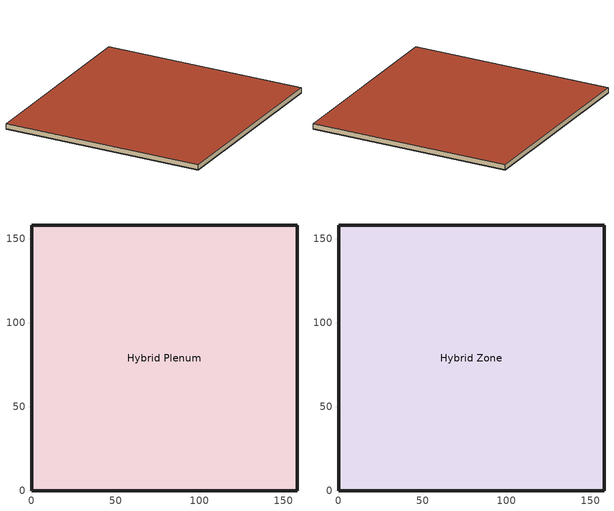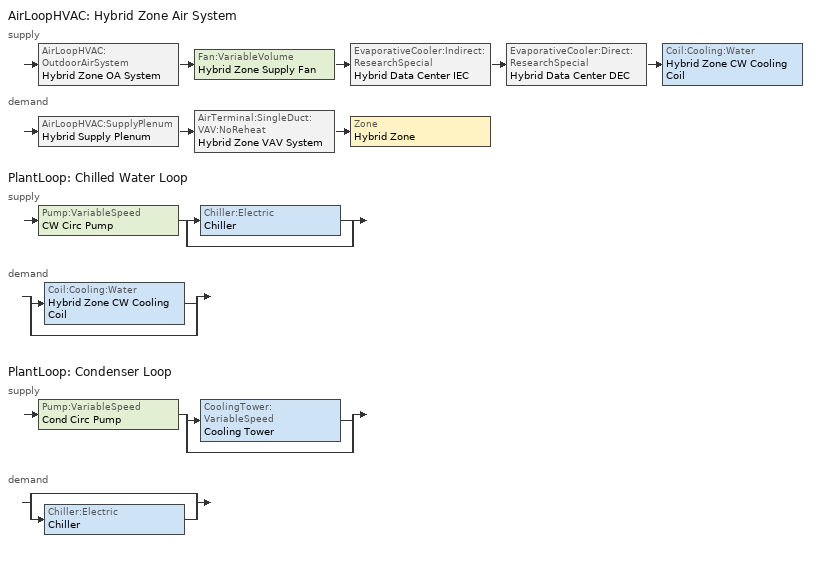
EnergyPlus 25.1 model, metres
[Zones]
Hybrid Plenum
 floor ground (Slab_Floor_DC): 0,0 0,158 158,158 158,0 z0
 wall outside (ExtWall_Phoenix_DC): 0,0 158,0 158,158 0,158 0,0 z0:0.5
Hybrid Zone
 floor to Hybrid Plenum (Plenum Floor): 0,0 0,158 158,158 158,0 z0.5
 wall outside (ExtWall_Phoenix_DC): 0,0 158,0 158,158 0,158 0,0 z0.5:4.57
 roof outside (Roof_Phoenix_DC): 0,0 158,0 158,158 0,158 z4.57
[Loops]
AirLoopHVAC 'Hybrid Zone Air System'
 supply: AirLoopHVAC:OutdoorAirSystem 'Hybrid Zone OA System' > Fan:VariableVolume 'Hybrid Zone Supply Fan' > EvaporativeCooler:Indirect:ResearchSpecial 'Hybrid Data Center IEC' > EvaporativeCooler:Direct:ResearchSpecial 'Hybrid Data Center DEC' > Coil:Cooling:Water 'Hybrid Zone CW Cooling Coil'
 demand: AirLoopHVAC:SupplyPlenum 'Hybrid Supply Plenum' > AirTerminal:SingleDuct:VAV:NoReheat 'Hybrid Zone VAV System' > Zone 'Hybrid Zone'
PlantLoop 'Chilled Water Loop'
 supply: Pump:VariableSpeed 'CW Circ Pump' > split
  | Chiller:Electric 'Chiller'
  | bypass
 demand: split
  | Coil:Cooling:Water 'Hybrid Zone CW Cooling Coil'
  | bypass
PlantLoop 'Condenser Loop'
 supply: Pump:VariableSpeed 'Cond Circ Pump' > split
  | CoolingTower:VariableSpeed 'Cooling Tower'
  | bypass
 demand: split
  | bypass
  | Chiller:Electric 'Chiller'
[Building]
Hybrid: North Axis {deg}=0; Terrain=City; Loads Convergence Tolerance Value {W}=0.04; Temperature Convergence Tolerance Value {deltaC}=0.2; Solar Distribution=MinimalShadowing; Maximum Number of Warmup Days=62; Minimum Number of Warmup Days=6
[Site:Location]
San Diego Lindbergh Field CA USA WMO=722900: Latitude {deg}=32.73; Longitude {deg}=-117.17; Time Zone {hr}=-8; Elevation {m}=4
[SizingPeriod:DesignDay] Day of Month=21; Dry-Bulb Temperature Range Modifier Type=DefaultMultipliers; Humidity Condition Type=WetBulb; Barometric Pressure {Pa}=101325; Rain Indicator=No; Snow Indicator=No; Daylight Saving Time Indicator=No
Name | Month | Day Type | Maximum Dry-Bulb Temperature {C} | Daily Dry-Bulb Temperature Range {deltaC} | Wetbulb or DewPoint at Maximum Dry-Bulb {C} | Wind Speed {m/s} | Wind Direction {deg} | Solar Model Indicator | Sky Clearness | ASHRAE Clear Sky Optical Depth for Beam Irradiance (taub) | ASHRAE Clear Sky Optical Depth for Diffuse Irradiance (taud)
San Diego Ann Htg 99.6% Condns DB | 1 | WinterDesignDay | 7.1 | 0 | 7.1 | 2.6 | 90 | ASHRAEClearSky | 0
San Diego Ann Clg .4% Condns DB=>MWB | 8 | SummerDesignDay | 28.9 | 9.8 | 19.8 | 4 | 290 | ASHRAETau |  | 0.34 | 2.18
[Site:GroundTemperature:BuildingSurface]
16, 16, 17, 18, 19, 20, 21, 22, 21, 20, 18, 17
[Site:GroundTemperature:Shallow]
14, 14, 15, 16, 18, 20, 22, 23, 22, 20, 17, 15
[Site:GroundTemperature:Deep]
18, 18, 18, 18, 18, 18, 18, 18, 18, 18, 18, 18
[Material] Thermal Absorptance=0.9
Name | Roughness | Thickness {m} | Conductivity {W/m-K} | Density {kg/m3} | Specific Heat {J/kg-K} | Solar Absorptance | Visible Absorptance
CMU_Concrete_200mm | Rough | 0.2 | 1.11 | 1840 | 920 | 0.7 | 0.7
Gypsum_12mm | Smooth | 0.012 | 0.16 | 800 | 1090 | 0.7 | 0.7
Concrete_Slab_150mm | MediumRough | 0.15 | 1.4 | 2200 | 900 | 0.7 | 0.7
C19-2 IN Light Weight Concrete | MediumRough | 0.0508102 | 0.129891 | 480.5539 | 836.8 | 0.2 | 0.2
[Material:NoMass] Roughness=Smooth; Solar Absorptance=0.9; Visible Absorptance=0.9
Name | Thermal Resistance {m2-K/W} | Thermal Absorptance
Ext_Finish_LightColor | 0.05 | 0.3
R19_Continuous_Insulation | 3.35 | 0.9
R38_Roof_Insulation | 6.69 | 0.3
[Construction]
ExtWall_Phoenix_DC: Ext_Finish_LightColor, CMU_Concrete_200mm, R19_Continuous_Insulation, Gypsum_12mm
Roof_Phoenix_DC: R38_Roof_Insulation, Gypsum_12mm
Slab_Floor_DC: Concrete_Slab_150mm
Plenum Floor: C19-2 IN Light Weight Concrete
[Zone] Type=1; Multiplier=1; Ceiling Height {m}=autocalculate; Volume {m3}=autocalculate
Hybrid Zone; Hybrid Plenum
[People]
Hybrid Zone PEOPLE: Zone or ZoneList or Space or SpaceList=Hybrid Zone; Number of People Schedule=OFFICE OCCUPANCY; Number of People Calculation Method=people; Number of People=0; Fraction Radiant=0.3; Activity Level Schedule=Activity Sch; Carbon Dioxide Generation Rate {m3/s-W}=3.82E-8; Mean Radiant Temperature Calculation Type=EnclosureAveraged; Work Efficiency Schedule=Work Eff Sch; Clothing Insulation Calculation Method=ClothingInsulationSchedule; Clothing Insulation Schedule=Clothing Sch; Air Velocity Schedule=Air Velo Sch; Thermal Comfort Model 1 Type=FANGER
[Lights]
Hybrid Zone Lights: Zone or ZoneList or Space or SpaceList=Hybrid Zone; Schedule=LIGHTS-1; Design Level Calculation Method=LightingLevel; Lighting Level {W}=284; Return Air Fraction=0; Fraction Radiant=0.59; Fraction Visible=0.2; Fraction Replaceable=0
[ElectricEquipment:ITE:AirCooled]
HybridDataCenter_Equip: Zone or Space=Hybrid Zone; Air Flow Calculation Method=FlowControlWithApproachTemperatures; Design Power Input Calculation Method=Watts/Area; Watts per Floor Area {W/m2}=400; Design Power Input Schedule=Data Center Operation Schedule; CPU Loading  Schedule=Data Center CPU Loading Schedule; CPU Power Input Function of Loading and Air Temperature Curve=Data Center Servers Power fLoadTemp; Design Fan Power Input Fraction=0.4; Design Fan Air Flow Rate per Power Input {m3/s-W}=0.0001; Air Flow Function of Loading and Air Temperature Curve=Data Center Servers Airflow fLoadTemp; Fan Power Input Function of Flow Curve=ECM FanPower fFlow; Design Entering Air Temperature {C}=15; Environmental Class=A2; Air Inlet Connection Type=AdjustedSupply; Design Recirculation Fraction=0.1; Recirculation Function of Loading and Supply Temperature Curve=Data Center Recirculation fLoadTemp; Design Electric Power Supply Efficiency=0.9; Electric Power Supply Efficiency Function of Part Load Ratio Curve=UPS Efficiency fPLR; Fraction of Electric Power Supply Losses to Zone=1; Supply Temperature Difference {deltaC}=2; Return Temperature Difference {deltaC}=0
[DesignSpecification:OutdoorAir]
SZ DSOA Hybrid Zone: Outdoor Air Method=flow/person; Outdoor Air Flow per Person {m3/s-person}=0.0125; Outdoor Air Flow per Zone Floor Area {m3/s-m2}=0; Outdoor Air Flow per Zone {m3/s}=0
[Sizing:Zone]
Hybrid Zone: Zone Cooling Design Supply Air Temperature Input Method=SupplyAirTemperature; Zone Cooling Design Supply Air Temperature {C}=18.9; Zone Heating Design Supply Air Temperature Input Method=SupplyAirTemperature; Zone Heating Design Supply Air Temperature {C}=40; Zone Cooling Design Supply Air Humidity Ratio {kgWater/kgDryAir}=0.0085; Zone Heating Design Supply Air Humidity Ratio {kgWater/kgDryAir}=0.0085; Design Specification Outdoor Air Object=SZ DSOA Hybrid Zone; Zone Heating Sizing Factor=0; Zone Cooling Sizing Factor=0; Cooling Design Air Flow Method=DesignDay; Cooling Design Air Flow Rate {m3/s}=0; Heating Design Air Flow Method=DesignDay; Heating Design Air Flow Rate {m3/s}=0; Account for Dedicated Outdoor Air System=No; Dedicated Outdoor Air System Control Strategy=NeutralSupplyAir; Dedicated Outdoor Air Low Setpoint Temperature for Design {C}=autosize; Dedicated Outdoor Air High Setpoint Temperature for Design {C}=autosize; Zone Load Sizing Method=Sensible Load Only No Latent Load; Zone Latent Cooling Design Supply Air Humidity Ratio Input Method=HumidityRatioDifference; Zone Cooling Design Supply Air Humidity Ratio Difference {kgWater/kgDryAir}=0.005; Zone Latent Heating Design Supply Air Humidity Ratio Input Method=HumidityRatioDifference; Zone Humidification Design Supply Air Humidity Ratio Difference {kgWater/kgDryAir}=0.005
[Sizing:System]
Hybrid Zone Air System: Type of Load to Size On=Sensible; Design Outdoor Air Flow Rate {m3/s}=autosize; Central Heating Maximum System Air Flow Ratio=0.4; Preheat Design Temperature {C}=7; Preheat Design Humidity Ratio {kgWater/kgDryAir}=0.0085; Precool Design Temperature {C}=12.8; Precool Design Humidity Ratio {kgWater/kgDryAir}=0.0085; Central Cooling Design Supply Air Temperature {C}=18.9; Central Heating Design Supply Air Temperature {C}=30; Type of Zone Sum to Use=NonCoincident; 100% Outdoor Air in Cooling=No; 100% Outdoor Air in Heating=No; Central Cooling Design Supply Air Humidity Ratio {kgWater/kgDryAir}=0.009; Central Heating Design Supply Air Humidity Ratio {kgWater/kgDryAir}=0.009; Cooling Supply Air Flow Rate Method=DesignDay; Heating Supply Air Flow Rate Method=DesignDay
[Sizing:Plant]
Name | Loop Type | Design Loop Exit Temperature {C} | Loop Design Temperature Difference {deltaC}
Chilled Water Loop | Cooling | 7 | 4
Condenser Loop | Condenser | 20 | 5
[ZoneControl:Thermostat]
Hybrid Zone Thermostat: Zone or ZoneList=Hybrid Zone; Control Type Schedule=Zone Control Type Sched; Control 1=Temperature Setpoints
[ThermostatSetpoint:DualSetpoint]
Temperature Setpoints: Heating Setpoint Temperature Schedule=Heating Setpoints; Cooling Setpoint Temperature Schedule=Cooling Setpoints
[AirTerminal:SingleDuct:VAV:NoReheat]
Hybrid Zone VAV System: Availability Schedule=FanAndCoilAvailSched; Maximum Air Flow Rate {m3/s}=autosize; Zone Minimum Air Flow Input Method=Constant; Constant Minimum Air Flow Fraction=autosize
[Zone equipment]
Hybrid Zone: Hybrid Zone VAV System
[Fan:VariableVolume]
Hybrid Zone Supply Fan: Availability Schedule=FanAndCoilAvailSched; Fan Total Efficiency=0.7; Pressure Rise {Pa}=380; Maximum Flow Rate {m3/s}=autosize; Fan Power Minimum Flow Rate Input Method=Fraction; Fan Power Minimum Flow Fraction=0.25; Motor Efficiency=0.9; Motor In Airstream Fraction=0; Fan Power Coefficient 1=0.350712; Fan Power Coefficient 2=0.308505; Fan Power Coefficient 3=-0.541374; Fan Power Coefficient 4=0.871988; Fan Power Coefficient 5=0
[Coil:Cooling:Water]
Hybrid Zone CW Cooling Coil: Availability Schedule=CW_Staged_Availability_Schedule; Design Water Flow Rate {m3/s}=autosize; Design Air Flow Rate {m3/s}=autosize; Design Inlet Water Temperature {C}=autosize; Design Inlet Air Temperature {C}=autosize; Design Outlet Air Temperature {C}=autosize; Design Inlet Air Humidity Ratio {kgWater/kgDryAir}=autosize; Design Outlet Air Humidity Ratio {kgWater/kgDryAir}=autosize; Type of Analysis=SimpleAnalysis; Heat Exchanger Configuration=CrossFlow
[EvaporativeCooler:Indirect:ResearchSpecial]
Hybrid Data Center IEC: Availability Schedule=IEC_Availability_Schedule; Cooler Wetbulb Design Effectiveness=0.9; Wetbulb Effectiveness Flow Ratio Modifier Curve=IECEffWBFlowMod; Cooler Drybulb Design Effectiveness=0.9; Drybulb Effectiveness Flow Ratio Modifier Curve=IECEffDBFlowMod; Recirculating Water Pump Design Power {W}=autosize; Water Pump Power Sizing Factor {W/(m3/s)}=150; Water Pump Power Modifier Curve=IECPumpPowerMod; Secondary Air Design Flow Rate {m3/s}=autosize; Secondary Air Flow Scaling Factor=1.4; Secondary Air Fan Design Power {W}=autosize; Secondary Air Fan Sizing Specific Power {W/(m3/s)}=200; Secondary Air Fan Power Modifier Curve=IECFanPowerMod; Primary Air Design Flow Rate {m3/s}=autosize; Dewpoint Effectiveness Factor=0.9; Drift Loss Fraction=0; Evaporative Operation Minimum Limit Secondary Air Drybulb Temperature=22; Evaporative Operation Maximum Limit Outdoor Wetbulb Temperature=24; Dry Operation Maximum Limit Outdoor Drybulb Temperature=35
[EvaporativeCooler:Direct:ResearchSpecial]
Hybrid Data Center DEC: Availability Schedule=DEC_Availability_Schedule; Cooler Design Effectiveness=0.9; Primary Air Design Flow Rate {m3/s}=autosize; Recirculating Water Pump Design Power {W}=30; Blowdown Concentration Ratio=3; Evaporative Operation Minimum Drybulb Temperature=16; Evaporative Operation Maximum Limit Wetbulb Temperature=20; Evaporative Operation Maximum Limit Drybulb Temperature=22
[Controller:WaterCoil]
Hybrid CW Coil Controller: Control Variable=Temperature; Action=Reverse; Actuator Variable=FLOW; Controller Convergence Tolerance {deltaC}=autosize; Maximum Actuated Flow {m3/s}=autosize; Minimum Actuated Flow {m3/s}=0
[Controller:OutdoorAir]
Hybrid Data Center OA Controller: Minimum Outdoor Air Flow Rate {m3/s}=autosize; Maximum Outdoor Air Flow Rate {m3/s}=autosize; Economizer Control Type=FixedDryBulb; Economizer Maximum Limit Dry-Bulb Temperature {C}=18.9; Economizer Maximum Limit Dewpoint Temperature {C}=15; Economizer Minimum Limit Dry-Bulb Temperature {C}=-100; Lockout Type=NoLockout; Minimum Limit Type=FixedMinimum; Minimum Outdoor Air Schedule=OAFractionSched
[AirLoopHVAC]
Hybrid Zone Air System: Design Supply Air Flow Rate {m3/s}=autosize
[AirLoopHVAC:SupplyPlenum]
Hybrid Supply Plenum: Zone=Hybrid Plenum
[Pump:VariableSpeed] Design Maximum Flow Rate {m3/s}=autosize; Design Power Consumption {W}=autosize; Motor Efficiency=0.87; Fraction of Motor Inefficiencies to Fluid Stream=0; Coefficient 1 of the Part Load Performance Curve=0; Coefficient 2 of the Part Load Performance Curve=1; Coefficient 3 of the Part Load Performance Curve=0; Coefficient 4 of the Part Load Performance Curve=0; Design Minimum Flow Rate {m3/s}=0; Pump Control Type=INTERMITTENT
Name | Design Pump Head {Pa}
CW Circ Pump | 250
Cond Circ Pump | 300
[Chiller:Electric]
Chiller: Condenser Type=WaterCooled; Nominal Capacity {W}=autosize; Nominal COP {W/W}=6; Minimum Part Load Ratio=0.15; Maximum Part Load Ratio=1; Optimum Part Load Ratio=0.65; Design Condenser Inlet Temperature {C}=41.7; Temperature Rise Coefficient=2.682759; Design Chilled Water Outlet Temperature {C}=6.667; Design Chilled Water Flow Rate {m3/s}=autosize; Design Condenser Fluid Flow Rate {m3/s}=autosize; Coefficient 1 of Capacity Ratio Curve=0.944836; Coefficient 2 of Capacity Ratio Curve=-0.0570088; Coefficient 3 of Capacity Ratio Curve=-0.00185486; Coefficient 1 of Power Ratio Curve=1.907846; Coefficient 2 of Power Ratio Curve=-1.20499; Coefficient 3 of Power Ratio Curve=0.263462; Coefficient 1 of Full Load Ratio Curve=0.03303; Coefficient 2 of Full Load Ratio Curve=0.6852; Coefficient 3 of Full Load Ratio Curve=0.2818; Chilled Water Outlet Temperature Lower Limit {C}=5; Chiller Flow Mode=NotModulated
[CoolingTower:VariableSpeed]
Cooling Tower: Model Type=YorkCalcUserDefined; Model Coefficient=YorkCalc Default Tower Model; Design Water Flow Rate {m3/s}=autosize; Design Air Flow Rate {m3/s}=autosize; Design Fan Power {W}=autosize; Fan Power Ratio Function of Air Flow Rate Ratio Curve=CoolingTowerFanRatioCurve; Minimum Air Flow Rate Ratio=0.2; Fraction of Tower Capacity in Free Convection Regime=0.2; Basin Heater Capacity {W/K}=450; Basin Heater Setpoint Temperature {C}=4.5; Evaporation Loss Mode=SaturatedExit; Drift Loss Percent {percent}=0.05; Blowdown Calculation Mode=ConcentrationRatio; Blowdown Concentration Ratio=6
[CoolingTowerPerformance:YorkCalc]
YorkCalc Default Tower Model: Minimum Inlet Air Wet-Bulb Temperature {C}=-34.4; Maximum Inlet Air Wet-Bulb Temperature {C}=26.6667; Minimum Range Temperature {deltaC}=1.1111; Maximum Range Temperature {deltaC}=22.2222; Minimum Approach Temperature {deltaC}=1.1111; Maximum Approach Temperature {deltaC}=40; Minimum Water Flow Rate Ratio=0.5; Maximum Water Flow Rate Ratio=4; Maximum Liquid to Gas Ratio=8; Coefficient 1=-0.359741; Coefficient 2=-0.0550536; Coefficient 3=0.00238504; Coefficient 4=0.173927; Coefficient 5=-0.0248474; Coefficient 6=0.000484302; Coefficient 7=-0.00558985; Coefficient 8=0.000577008; Coefficient 9=-1.34243e-05; Coefficient 10=2.84766; Coefficient 11=-0.121765; Coefficient 12=0.00145992; Coefficient 13=1.68043; Coefficient 14=-0.0166921; Coefficient 15=-0.000719053; Coefficient 16=-0.0254852; Coefficient 17=4.87492e-05; Coefficient 18=2.71923e-05; Coefficient 19=-0.0653766; Coefficient 20=-0.00227817; Coefficient 21=0.000250025; Coefficient 22=-0.0910565; Coefficient 23=0.00318176; Coefficient 24=3.86218e-05; Coefficient 25=-0.00342854; Coefficient 26=8.5659e-06; Coefficient 27=-1.51682e-06
[PlantLoop] Fluid Type=Water; Maximum Loop Temperature {C}=100; Minimum Loop Temperature {C}=3; Maximum Loop Flow Rate {m3/s}=autosize; Minimum Loop Flow Rate {m3/s}=0; Plant Loop Volume {m3}=autocalculate; Load Distribution Scheme=Optimal
Name | Plant Equipment Operation Scheme
Chilled Water Loop | CW Loop Operation
Condenser Loop | Tower Loop Operation
[PlantEquipmentList]
Chiller Plant: Chiller
Tower Plant: Cooling Tower
[PlantEquipmentOperation:CoolingLoad] Load Range 1 Lower Limit {W}=0; Load Range 1 Upper Limit {W}=1000000000
Name | Range 1 Equipment List
CW Loop Cooling Load | Chiller Plant
Tower Load | Tower Plant
[PlantEquipmentOperationSchemes]
Name | Control Scheme 1 | Control Scheme 1 Schedule
CW Loop Operation | CW Loop Cooling Load | Chiller AlwaysOnSchedule
Tower Loop Operation | Tower Load | Tower AlwaysOnSchedule
[EnergyManagementSystem:Sensor]
Name | Output:Variable or Output:Meter Index Key | Output:Variable or Output:Meter
OA_Temp | Environment | Site Outdoor Air Drybulb Temperature
OA_WetBulb | Environment | Site Outdoor Air Wetbulb Temperature
Supply_Air_Temp_After_DEC | Hybrid Zone DEC Outlet Node | System Node Temperature
[EnergyManagementSystem:Actuator] Actuated Component Type=Schedule:Compact; Actuated Component Control Type=Schedule Value
Name | Actuated Component Unique
IEC_Override | IEC_Availability_Schedule
DEC_Override | DEC_Availability_Schedule
CW_Coil_Override | CW_Staged_Availability_Schedule
[EnergyManagementSystem:ProgramCallingManager]
Comprehensive_EMS_Manager: BeginTimestepBeforePredictor; Cooling_Stage_Controller
[EnergyManagementSystem:Program]
Cooling_Stage_Controller: IF OA_Temp < -50; SET IEC_Override = 0; SET DEC_Override = 0; SET CW_Coil_Override = 0; ELSEIF OA_Temp > 60; SET IEC_Override = 0; SET DEC_Override = 0; SET CW_Coil_Override = 1; ELSEIF OA_Temp < 18.9; SET IEC_Override = 0; SET DEC_Override = 0; SET CW_Coil_Override = 0; ELSEIF OA_Temp < 22; IF OA_WetBulb < 16; SET IEC_Override = 1; SET DEC_Override = 0; SET CW_Coil_Override = 0; ELSE; SET IEC_Override = 1; SET DEC_Override = 0; SET CW_Coil_Override = 1; ENDIF; ELSEIF OA_Temp < 27; IF OA_WetBulb < 20; SET IEC_Override = 1; SET DEC_Override = 1; SET CW_Coil_Override = 0; ELSE; SET IEC_Override = 1; SET DEC_Override = 1; SET CW_Coil_Override = 1; ENDIF; ELSE; SET IEC_Override = 1; SET DEC_Override = 1; IF Supply_Air_Temp_After_DEC > 19.5; SET CW_Coil_Override = 1; ELSE; SET CW_Coil_Override = 0; ENDIF; ENDIF
[AvailabilityManager:Scheduled]
Hybrid Data Center Avail: Schedule=FanAndCoilAvailSched
[SetpointManager:Scheduled]
Chilled Water Loop Setpoint Manager: Control Variable=Temperature; Schedule=CW Loop Temp Schedule; Setpoint Node or NodeList=CW Supply Outlet Node
[SetpointManager:SingleZone:Cooling]
Hybrid System Setpoint manager: Control Variable=Temperature; Minimum Supply Air Temperature {C}=10; Maximum Supply Air Temperature {C}=51; Control Zone=Hybrid Zone; Setpoint Node or NodeList=Hybrid Air Loop Outlet Node
[SetpointManager:MixedAir]
Hybrid Zone Mixed Air Temp Manager: Control Variable=Temperature; Setpoint Node or NodeList=Hybrid Zone Mixed Air Node
[SetpointManager:FollowOutdoorAirTemperature]
CondenserControl SetpointManager: Control Variable=Temperature; Reference Temperature Type=OutdoorAirWetBulb; Offset Temperature Difference {deltaC}=5; Maximum Setpoint Temperature {C}=45; Minimum Setpoint Temperature {C}=10; Setpoint Node or NodeList=Condenser Supply Outlet Node
[Schedule:Compact]
OAFractionSched: Through: 12/31, FOR: AllDays, UNTIL: 24:00, 1
CW Loop Temp Schedule: THROUGH: 12/31, FOR: AllDays, UNTIL: 24:00, 7
Chiller AlwaysOnSchedule; Tower AlwaysOnSchedule: THROUGH: 12/31, FOR: AllDays, UNTIL: 24:00, 1
OFFICE OCCUPANCY: Through: 12/31, For: WeekDays SummerDesignDay, Until: 6:00, 0, Until: 7:00, 0.1, Until: 8:00, 0.5, Until: 12:00, 1, Until: 13:00, 0.5, Until: 16:00, 1, Until: 17:00, 0.5, Until: 18:00, 0.1, Until: 24:00, 0, For: AllOtherDays, Until: 24:00, 0
Activity Sch: Through: 12/31, For: AllDays, Until: 24:00, 131.8
Work Eff Sch: Through: 12/31, For: AllDays, Until: 24:00, 0
Clothing Sch; FanAndCoilAvailSched; IEC_Availability_Schedule; DEC_Availability_Schedule; CW_Staged_Availability_Schedule: Through: 12/31, For: AllDays, Until: 24:00, 1
Air Velo Sch: Through: 12/31, For: AllDays, Until: 24:00, 0.137
Data Center CPU Loading Schedule: Through: 12/31, For: SummerDesignDay, Until: 24:00, 1, For: AllOtherDays, Until: 6:00, 0.5, Until: 8:00, 0.75, Until: 18:00, 1, Until: 24:00, 0.8
LIGHTS-1: Through: 12/31, For: Weekdays SummerDesignDay WinterDesignDay, Until: 9:00, 0.05, Until: 10:00, 0.9, Until: 11:00, 0.95, Until: 12:00, 1, Until: 13:00, 0.95, Until: 14:00, 0.8, Until: 15:00, 0.9, Until: 17:00, 1, Until: 24:00, 0.05, For: AllOtherDays, Until: 24:00, 0.05
Zone Control Type Sched: Through: 12/31, For: AllDays, Until: 24:00, 4
Heating Setpoints: Through: 12/31, For: AllDays, Until: 24:00, 10
Cooling Setpoints: Through: 12/31, For: AllDays, Until: 24:00, 18.9
[Schedule:Constant]
Data Center Operation Schedule: Hourly Value=1
[Curve:Quadratic] Coefficient3 x**2=0; Minimum Value of x=0; Maximum Value of x=99
Name | Coefficient1 Constant | Coefficient2 x
ECM FanPower fFlow | 0 | 1
UPS Efficiency fPLR | 1 | 0
[Curve:Cubic]
CoolingTowerFanRatioCurve: Coefficient1 Constant=-0.00931516; Coefficient2 x=0.0512334; Coefficient3 x**2=-0.0838365; Coefficient4 x**3=1.04192; Minimum Value of x=0.15; Maximum Value of x=1
[Curve:Biquadratic] Coefficient3 x**2=0; Coefficient5 y**2=0; Coefficient6 x*y=0; Minimum Value of x=0; Maximum Value of x=1.5; Minimum Value of y=-10; Maximum Value of y=99; Minimum Curve Output=0; Maximum Curve Output=99; Input Unit Type for X=Dimensionless; Input Unit Type for Y=Temperature; Output Unit Type=Dimensionless
Name | Coefficient1 Constant | Coefficient2 x | Coefficient4 y
Data Center Servers Power fLoadTemp | 0 | 1 | 0
Data Center Servers Airflow fLoadTemp | -1.4 | 0.9 | 0.1
Data Center Recirculation fLoadTemp | 1 | 0 | 0
[Table:IndependentVariable]
IECEffWBFlowMod_IndependentVariable1: Cubic, Linear, 0, 1.875, Dimensionless, 0, 0.125, 0.25, 0.375, 0.5, 0.625, 0.75, 0.875, 1, 1.125, 1.25, 1.375, 1.5, 1.625, 1.75
IECEffDBFlowMod_IndependentVariable1: Cubic, Linear, 0, 1.1, Dimensionless, 0, 0.156016, 0.22497, 0.245292, 0.269625, 0.299328, 0.33699, 0.385709, 0.453044, 0.553876, 0.732741, 0.899289, 1.04747, 1.07497, 1.10417
IECFanPowerMod_IndependentVariable1; IECPumpPowerMod_IndependentVariable1: Cubic, Linear, 0, 1, Dimensionless, 0, 0.125, 0.25, 0.375, 0.5, 0.625, 0.75, 0.875, 1
[Table:IndependentVariableList]
IECEffWBFlowMod_IndependentVariableList: IECEffWBFlowMod_IndependentVariable1
IECEffDBFlowMod_IndependentVariableList: IECEffDBFlowMod_IndependentVariable1
IECFanPowerMod_IndependentVariableList: IECFanPowerMod_IndependentVariable1
IECPumpPowerMod_IndependentVariableList: IECPumpPowerMod_IndependentVariable1
[Table:Lookup]
IECEffWBFlowMod: IECEffWBFlowMod_IndependentVariableList, 0, 1.15, Dimensionless, 0, 0.503564, 0.669043, 0.765841, 0.834521, 0.887794, 0.93132, 0.968121, 1, 1.02812, 1.05327, 1.07603, 1.0968, 1.11591, 1.1336
IECEffDBFlowMod: IECEffDBFlowMod_IndependentVariableList, 0, 1, Dimensionless, 0, 0.251901, 0.272634, 0.297085, 0.326355, 0.362022, 0.406442, 0.463287, 0.538618, 0.643204, 0.798193, 0.907534, 0.98913, 0.994186, 1
IECFanPowerMod: IECFanPowerMod_IndependentVariableList, 0, 1, Dimensionless, 0, 0.0044871, 0.0272047, 0.0780695, 0.164938, 0.294638, 0.473325, 0.706677, 1
IECPumpPowerMod: IECPumpPowerMod_IndependentVariableList, 0, 1, Dimensionless, 0.4, 0.4, 0.4, 0.4, 1, 1, 1, 1, 1
